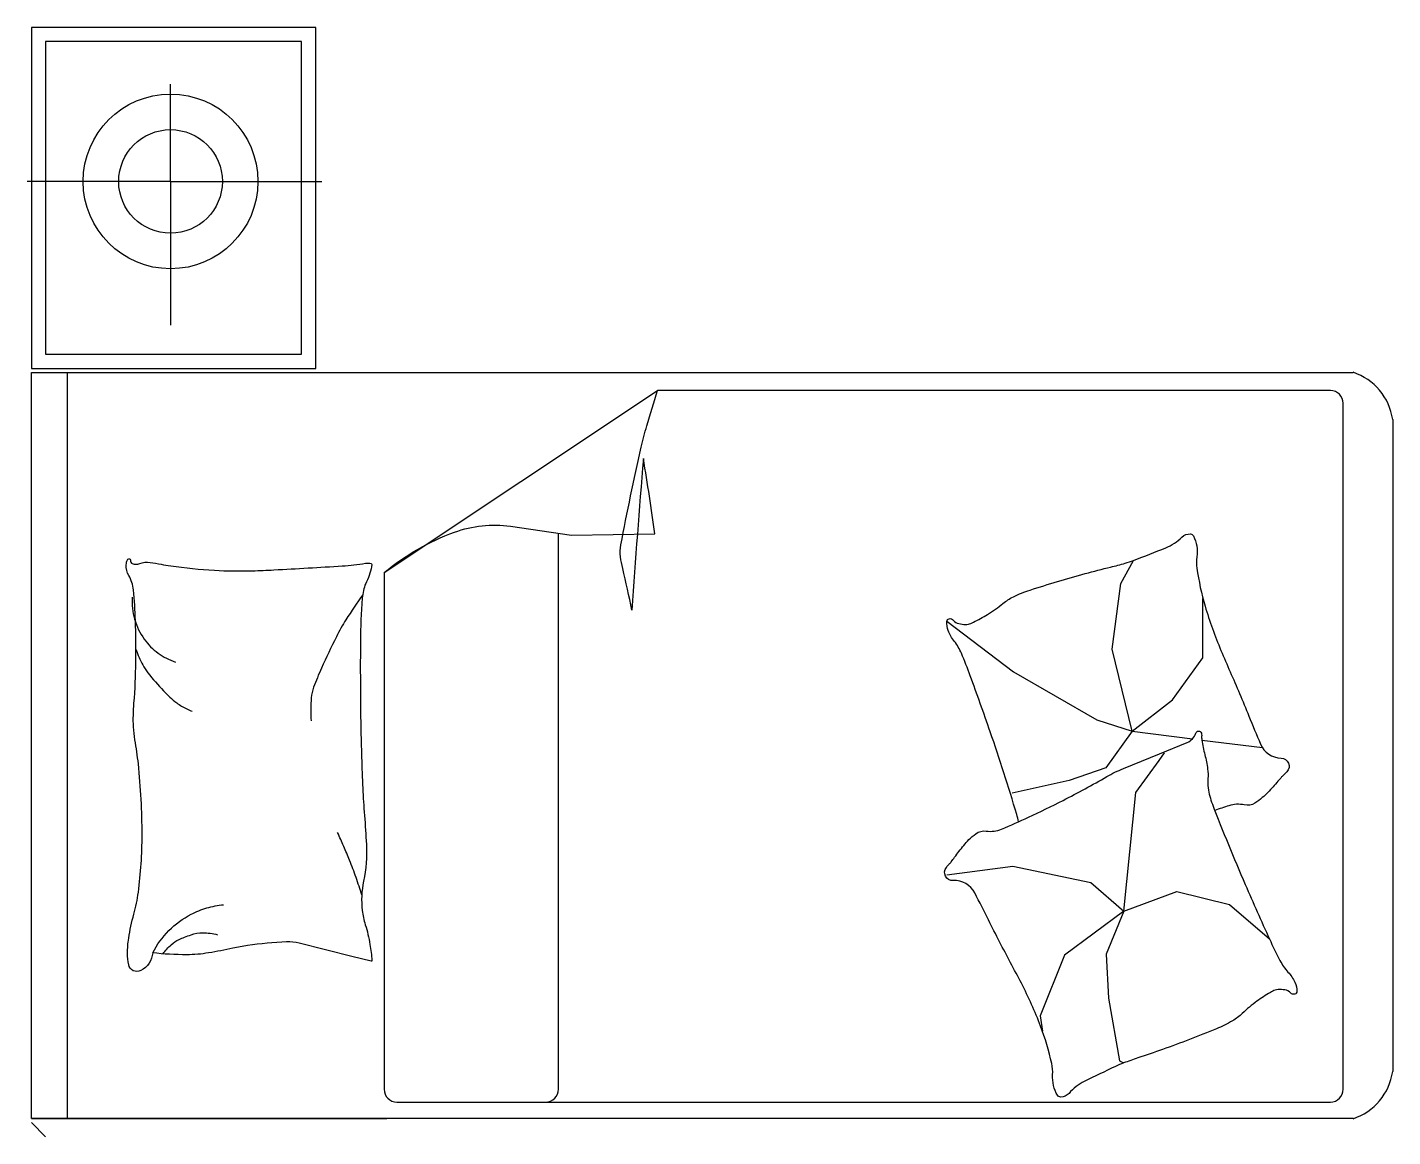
# Model space of a CAD drawing. Extents: x -42728 to 99010, y -18674 to 47645.
# Drawn here: x 10379 to 12300, y 25200 to 26761 of the extents above; entities that cross this region are included whole.
import ezdxf

# ---------------------------------------------------------------- set-up
doc = ezdxf.new("R2010")
doc.units = 0
doc.header["$LTSCALE"] = 100
doc.header["$MEASUREMENT"] = 0
doc.layers.get('0').update_dxf_attribs({"linetype": 'CONTINUOUS'})
doc.layers.add('OBJ_2D', color=7, linetype='CONTINUOUS')
doc.layers.add('家具', color=223, linetype='CONTINUOUS')

# ---------------------------------------------------------------- blocks, each defined once
blk = doc.blocks.new('A$C1BB51943')
at = {"color": 6}
for p, q in [((1344, 1719.5), (1344, 1921)), ((0, 1895.2), (20, 1915.2)), ((1075.4, 1864.9), (25.4, 1864.9)), ((1344, 1719.5), (1141.9, 1719.5)), ((1344, 1719.5), (1480.8, 1719.5)), ((1344, 1719.5), (1344, 1646.6)), ((1344, 1646.6), (1344, 1506.4)), ((793.6, 1419), (66.7, 1419)), ((793.6, 1419), (1049.8, 1034.4)), ((48.7, 1401), (48.7, 87.7)), ((66.7, 1173.7), (849.2, 1173.7)), ((1049.8, 87.7), (1049.8, 1034.4)), ((368.3, 627.3), (380.7, 534.5)), ((725.2, 627.2), (654, 533.6)), ((380.7, 534.5), (357.5, 424.6)), ((501, 455.4), (483.2, 535.4)), ((654, 533.6), (586.4, 416.3)), ((170.2, 495.8), (148.5, 492.7)), ((255.3, 461.7), (170.2, 495.8)), ((317.2, 378.2), (255.3, 461.7)), ((518.8, 403.8), (501, 455.4)), ((357.5, 424.6), (317.2, 378.2)), ((570.4, 366.5), (518.8, 403.8)), ((586.4, 416.3), (570.4, 366.5)), ((106.7, 384.4), (103.7, 378.6)), ((194.9, 399.9), (106.7, 384.4)), ((256.9, 403), (194.9, 399.9)), ((317.2, 378.2), (256.9, 403)), ((570.4, 366.5), (686, 394.9)), ((686, 394.9), (778.5, 382.5)), ((317.2, 378.2), (484.4, 361.2)), ((317.2, 378.2), (345.1, 303.9)), ((570.4, 366.5), (559.8, 281.8)), ((570.4, 366.5), (614.8, 309.6)), ((778.5, 382.5), (810.9, 364.5)), ((484.4, 361.2), (529.3, 328.7)), ((529.3, 328.7), (540.2, 321)), ((614.8, 309.6), (673.5, 266.9)), ((345.1, 303.9), (326.5, 229.7)), ((558.1, 268.5), (547.5, 183.4)), ((673.5, 266.9), (757.2, 266.9)), ((326.5, 229.7), (278.3, 173.4)), ((66.7, 69.7), (1031.8, 69.7))]:
    blk.add_line(p, q, dxfattribs=at)
at = {"color": 3}
for p, q in [((25.4, 55.2), (25.4, 1915.2)), ((1075.4, 1915.2), (1075.4, 55.8)), ((1009, 0), (91.7, 0))]:
    blk.add_line(p, q, dxfattribs=at)
blk.add_line((25.4, 1915.2), (1075.4, 1915.2))
blk.add_lwpolyline([(1560.8, 1515.2), (1560.8, 1915.2), (1080.8, 1915.2), (1080.8, 1515.2)], close=True, dxfattribs=at)
at = {"color": 6}
blk.add_lwpolyline([(1540.8, 1535.2), (1540.8, 1895.2), (1100.8, 1895.2), (1100.8, 1535.2)], close=True, dxfattribs=at)
for points in [[(258.8, 1744.6, -0.263368), (233.6, 1761.5, -0.494818), (241.9, 1778.4, -0.049225), (257.8, 1780, -0.036831), (279.1, 1778.4, -0.031893), (313.2, 1771.1, 0.035782), (343.8, 1764.8, 0.032941), (424.5, 1759.5, 0.026564), (524.6, 1764.8, 0.017905), (558.3, 1769.6, -0.033397), (576.5, 1771.6, -0.03204), (609.9, 1771, 0.018442), (667.8, 1768.3, 0.010837), (726.1, 1768.9, 0.014624), (769.2, 1771.6, 0.111249), (789.5, 1778.2, -0.153708), (804.7, 1781.8, -0.076444), (811.4, 1780.2, -0.215512), (813.1, 1778.4, -0.585858), (810.7, 1775.7, 0.363489), (806.4, 1773.3, 0.191716), (806.3, 1762.9, -0.129675), (808, 1748, -0.01735), (805.3, 1732.9, 0.019326), (803, 1719.3, 0.018818), (797, 1657.7, 0.021828), (796.2, 1604.4, 0.006204), (797.5, 1574, 0.001963), (803, 1477.8, 0.028341), (806.8, 1445.2, -0.117014), (806.4, 1437.2, -0.36606), (805.1, 1436.4, -0.03973), (792.8, 1438.9, -0.048309), (780.5, 1443.8, 0.062981), (770.9, 1447.4, 0.04058), (749.8, 1450.4, 0.014345), (689.7, 1452.4, 0.005484), (576.8, 1451.8, 0.007153), (490.3, 1449, 0.008762), (452, 1446.6, -0.008153), (410.9, 1444, -0.06251), (359.5, 1447.9, 0.078669), (318.4, 1449.8, 0.047825), (298.3, 1445.5, -0.034494), (270.6, 1438.9, -0.023571), (247.8, 1436.2, -0.510228), (246.9, 1437.2), (253.7, 1464.2), (272.3, 1538.6, 0.073041), (274, 1556.2, 0.023305), (268.9, 1611.2, 0.018299), (265.2, 1631.7, -0.01097), (258.6, 1665.9, -0.042281), (256, 1696.8, -0.027201), (258.6, 1744.9)], [(685.2, 1768.2, 0.027842), (663.8, 1758.6, 0.048685), (652.6, 1751.4, 0.023666), (627.4, 1729.4, 0.031223), (610.3, 1710.8, 0.046801), (605.7, 1703.9, 0.023191), (598.5, 1688.9)], [(759, 1773.3, 0.088153), (728, 1770.1, 0.088153), (699.9, 1756.4, 0.077547), (680.4, 1737, 0.077547), (667.8, 1712.5)], [(257.3, 1730.2, -0.05369), (270.1, 1718.5, -0.070312), (277.4, 1707.5, -0.015448), (280.7, 1699.8, -0.013244), (284.1, 1690.6, -0.082127), (286.8, 1674.3, -0.064164), (284.1, 1653.4)], [(258.6, 1744.6, -0.077379), (289.9, 1721.8, -0.077379), (312.9, 1690.6, -0.047525), (321.8, 1668.4, -0.047525), (326.4, 1645)], [(762.4, 1449, 0.016108), (727.4, 1472.7, 0.024599), (703.3, 1486.2, 0.009477), (659.1, 1507.2, 0.015937), (632.3, 1518.3, 0.072521), (617.6, 1521.5, 0.033339), (585, 1521.7)], [(340.1, 1450.4, 0.009729), (364.7, 1458.5, 0.009729), (388.9, 1467.6, 0.007971), (408.5, 1475.8, 0.007971), (427.8, 1484.5)], [(793.6, 1419, -0.085272), (850.5, 1320, -0.124044), (858.8, 1241.2), (846.5, 1155.3), (848.1, 1038.2)], [(848.1, 1038.2, 0.007867), (954, 1054.2, 0.003944), (741, 1070.4, 0.006616), (799.6, 1083.3, -0.023828), (815.9, 1086.4, -0.080713), (832.7, 1085.9, -0.009591), (970, 1057.2, -0.013133), (1000.1, 1049.4, -0.007859), (1049.8, 1034.4)], [(443, 526.3, 0.025626), (453.4, 528.9, 0.0108), (569.8, 566.3, 0.00456), (648.6, 594.4, 0.01125), (680.1, 606.8, 0.069394), (697.1, 616.8, -0.079756), (712, 625.3, -0.106399), (725.2, 627.2, -0.328642), (728.8, 624.1, -0.299547), (726.7, 618.2, 0.189917), (721.8, 610.3, 0.033518), (720.7, 601.1, 0.075627), (721.1, 597, 0.053489), (723.8, 589.9, 0.017838), (734.7, 570.1, 0.038394), (750.2, 548.3, -0.059529), (759.6, 533.7, -0.035943), (769.1, 510.2, -0.011245), (792.2, 432.5, -0.006203), (801.4, 396.8, 0.010783), (806.9, 376.4, 0.019485), (810.9, 364.5, 0.005062), (828.6, 319.3, 0.101392), (843.6, 296.5, -0.223768), (848, 284.4, -0.25558), (845.2, 280.3, -0.081563), (831.1, 275.7, -0.071805), (815.7, 275.6, 0.069985), (799.9, 275.5, 0.03546), (746.3, 263.9, 0.029432), (684.2, 241.6, 0.001554), (654.2, 228.7, -0.00152), (623.5, 215.5, -0.004735), (591.8, 202.3, 0.00382), (552.4, 186, 0.296001), (532.7, 156.9, -0.649774), (513.4, 148.8, -0.02319), (509.3, 153, 0.0288), (506.1, 156.3, 0.005727), (500.1, 161.5, -0.004358), (492.3, 168.3, -0.027528), (477, 183.5, -0.046214), (469.3, 193.8, -0.194121), (466.8, 208.8, 0.133719), (465.7, 230.4, 0.005779), (459, 250.3, 0.008882)]]:
    blk.add_lwpolyline(points, format="xyb", dxfattribs=at)
blk.add_lwpolyline([(77.7, 433.9, 0.101392), (61, 455.4, -0.223768), (55.7, 467.1, -0.25558), (58.2, 471.5, -0.081563), (71.9, 477.1, -0.071805), (87.2, 478.4, 0.069985), (103, 479.7, 0.03546), (155.5, 495.4, 0.029432), (215.8, 522.4, 0.001554), (244.7, 537.6, -0.00152), (274.2, 553.1, -0.004735), (304.9, 568.7, 0.00382), (342.9, 587.9, 0.296001), (360.3, 618.4, -0.649774), (378.9, 628, -0.02319), (383.3, 624.2, 0.0288), (386.8, 621.1, 0.005727), (393.1, 616.4, -0.004358), (401.4, 610.2, -0.027528), (417.9, 596.2, -0.046214), (426.3, 586.5, -0.194121), (430, 571.8, 0.133719), (432.7, 550.3, 0.011505), (449.5, 512.2, 0.008882), (473.2, 463.7, 0.012426), (506.6, 402.2, -0.033612), (518, 378.9), (538.7, 328.2), (554.7, 289.1, 0.224341), (567.7, 277.2, -0.722772), (567.9, 269.2, -0.103513), (564.5, 268.7, 0.053465), (558, 268.5, 0.030109), (537.3, 264.3, -0.031436), (517.4, 260.4, -0.05324), (503.8, 260, 0.05518), (490.6, 259.6, 0.056271), (467.9, 253.7, 0.0108), (354.7, 207.4, 0.00456), (278.3, 173.4, 0.01125), (247.8, 158.6, 0.069394), (231.7, 147.3, -0.079756), (217.4, 137.7, -0.106399), (204.4, 134.8, -0.328642), (200.6, 137.6, -0.299547), (202.2, 143.6, 0.189917), (206.6, 151.9, 0.033518), (206.9, 161.2, 0.075627), (206.2, 165.3, 0.053489), (203, 172.1, 0.017838), (190.6, 191, 0.038394), (173.5, 211.6, -0.059529), (163, 225.4, -0.035943), (151.7, 248.1, -0.011245), (122.7, 323.8, -0.006203), (110.8, 358.6, 0.010783), (103.7, 378.6, 0.019485), (98.8, 390.2, 0.005062)], format="xyb", close=True, dxfattribs=at)
at = {"color": 3}
blk.add_circle((1344, 1719.5), 122.9, dxfattribs=at)
at = {"color": 6}
blk.add_circle((1344, 1719.5), 72.9, dxfattribs=at)
for centre, start, end in [((66.7, 1401), 90, 180), ((66.7, 1191.7), 180, 270), ((66.7, 87.7), 180, 270), ((1031.8, 87.7), 270, 0)]:
    blk.add_arc(centre, 18, start, end, dxfattribs=at)
at = {"layer": 'OBJ_2D', "color": 3}
for centre, start, end in [((103.3, 81.3), 198.1156, 261.8741), ((997.4, 81.3), 278.1259, 341.8844)]:
    blk.add_arc(centre, 82.1, start, end, dxfattribs=at)
at = {"layer": '家具', "color": 8, "ltscale": 2}
blk.add_line((25.4, 1915.2), (25.4, 1415.2), dxfattribs=at)
blk = doc.blocks.new('A$C30EC68CF')
at = {"layer": '家具', "color": 8, "ltscale": 2}
blk.add_blockref('A$C1BB51943', (0, 0), dxfattribs=at)

msp = doc.modelspace()

# ---------------------------------------------------------------- block references
at = {"rotation": 90}
msp.add_blockref('A$C30EC68CF', (12299.60549, 25200.32607), dxfattribs=at)

doc.saveas('drawing.dxf')
